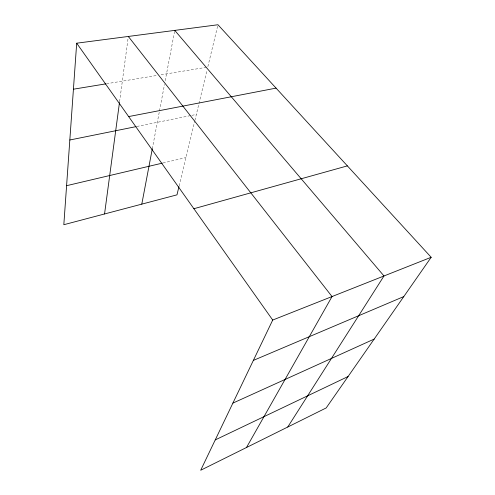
<?xml version="1.0" encoding="UTF-8"?>
<svg xmlns="http://www.w3.org/2000/svg" width="495" height="495" viewBox="0 0 495 495"><rect width="100%" height="100%" fill="white"/><g stroke="black" fill="none" stroke-linecap="round" stroke-linejoin="round"><path stroke-width="0.37" stroke-dasharray="2.48 1.86" d="M119.58 101.741L128.323 36.451M152.281 148.853L159.328 111.728M159.47 110.967L164.501 84.472M165.219 80.685L174.76 30.393M179.128 185.903L194.733 121.133M194.912 120.39L207.028 70.092M217.596 26.235L207.751 67.085L160.417 74.875M163.028 162.973L185.953 157.577M136.886 126.454L191.089 115.502M191.843 115.347L196.342 114.438M106.536 83.748L157.373 75.376"/><path stroke-width="0.74" d="M431.176 257.282L272.714 320.048L200.692 470.25L326.186 407.936L431.176 257.282L217.955 24.75L76.688 43.195L63.824 224.718L176.975 194.851L178.949 186.652M104.55 213.97L119.481 102.508M141.793 204.138L152.281 148.853M246.491 447.511L332.034 296.548L128.323 36.451M287.75 427.024L383.99 275.969L174.76 30.393M215.238 439.913L348.078 376.522M232.891 403.103L374.171 339.081M253.36 360.41L403.79 296.579M193.885 208.717L347.366 165.887M66.59 185.687L162.286 163.146M69.832 139.998L136.131 126.609M128.65 116.579L276.062 88.122M73.427 89.199L105.788 83.872M76.688 43.195L272.714 320.048"/></g></svg>
